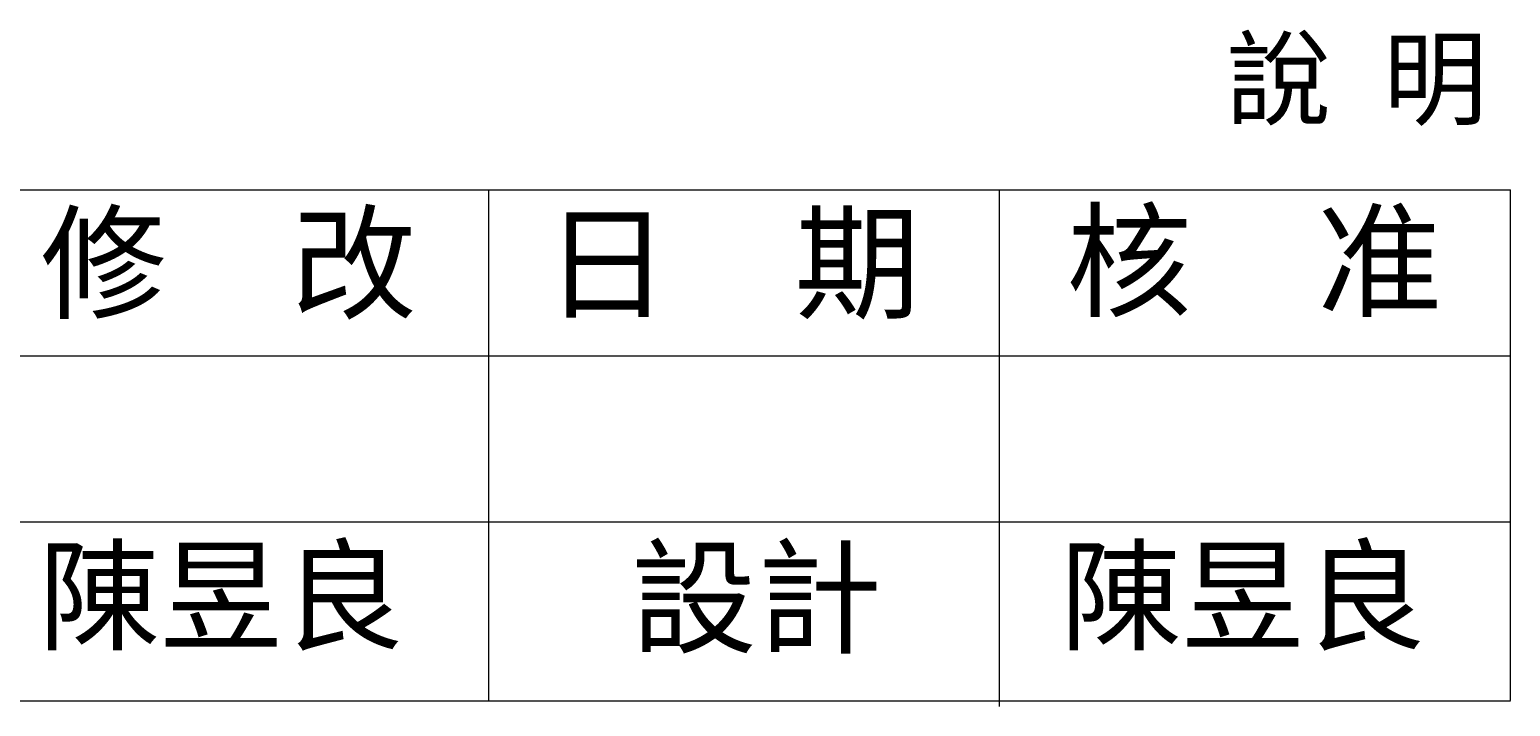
# Model space of a CAD drawing. Header units: millimetres. Extents: x 200 to 5740, y 200 to 4000.
# Drawn here: x 4581 to 5740, y 200 to 730 of the extents above; entities that cross this region are included whole.
import ezdxf
from ezdxf.enums import TextEntityAlignment as Align

# ---------------------------------------------------------------- set-up
doc = ezdxf.new("R2010")
doc.units = ezdxf.units.MM
doc.header["$LTSCALE"] = 20
for name, color, linetype, lineweight in [('圖框層', 7, 'Continuous', 20), ('標題 (ISO)', 7, 'Continuous', 50), ('符號 (ISO)', 7, 'Continuous', 25)]:
    doc.layers.add(name, color=color, linetype=linetype, lineweight=lineweight)
doc.styles.add('STSL_56', font='kaiu.ttf')
doc.styles.add('文字型式124', font='kaiu.ttf')
doc.styles.add('文字型式61', font='kaiu.ttf')
doc.styles.add('文字型式65', font='kaiu.ttf')
doc.styles.add('文字型式85', font='kaiu.ttf')
doc.styles.add('文字型式88', font='kaiu.ttf')
doc.styles.add('註記文字 (JIS)', font='kaiu.ttf')

# ---------------------------------------------------------------- blocks, each defined once
blk = doc.blocks.new('標題欄框 ISO')
at = {"layer": '圖框層', "color": 7}
for p, q in [((85.948, 35.033), (362.948, 35.033)), ((322.948, 15.036), (322.948, 35.033)), ((342.948, 14.811), (342.948, 35.033)), ((362.948, 15.036), (362.948, 35.036)), ((202.948, 28.533), (362.948, 28.533)), ((202.948, 22.033), (362.948, 22.033)), ((85.948, 15.035), (362.948, 15.035))]:
    blk.add_line(p, q, dxfattribs=at)
at = {"layer": '圖框層', "color": 7, "style": 'STSL_56'}
for s, p in [('修  改', (305.408, 30.368)), ('日  期', (325.12, 30.368)), ('核  准', (345.567, 30.449)), ('設計', (328.526, 17.274))]:
    blk.add_text(s, height=3.5995, dxfattribs=at).set_placement(p)
at = {"layer": '標題 (ISO)'}
for tag, p, height, style in [('描述_001', (104.682, 197.697), 4, '文字型式65'), ('狀態_001', (264.797, 30.13), 3.5, '文字型式85'), ('視圖比例_001', (286.455, 30.171), 3.5, '文字型式85'), ('主題_001', (152.195, 28.703), 3.3, '文字型式124'), ('建立日期_001', (285.992, 24.116), 2.5, '文字型式88'), ('標題_001', (216.179, 16.901), 3.5, '文字型式85'), ('工程師_001', (305.416, 17.03), 3.5, '文字型式85'), ('設計師_001', (345.416, 17.03), 3.5, '文字型式85'), ('零件號碼_001', (251.525, 17.134), 3, '文字型式61')]:
    blk.add_attdef(tag, p, '', height=height, dxfattribs=dict(at, style=style))
at = {"layer": '標題 (ISO)', "style": '文字型式85'}
blk.add_attdef('授權者', text='', height=3.5, dxfattribs=at).set_placement((314.948, 41.033), align=Align.TOP_LEFT)
at = {"layer": '標題 (ISO)', "style": '文字型式61'}
blk.add_attdef('材料', text='', height=3, dxfattribs=at).set_placement((247.448, 31.783), align=Align.MIDDLE_CENTER)

msp = doc.modelspace()

# ---------------------------------------------------------------- block references
ref = msp.add_blockref('標題欄框 ISO', (-1518.959, -96.219), dxfattribs=dict(xscale=20, yscale=20, zscale=20))
ref.add_attrib('工程師_001', '陳昱良', (4587.236, 251.532), dxfattribs={"layer": '標題 (ISO)', "height": 70, "style": '文字型式85'})
ref.add_attrib('設計師_001', '陳昱良', (5387.237, 251.532), dxfattribs={"layer": '標題 (ISO)', "height": 70, "style": '文字型式85'})

# ---------------------------------------------------------------- texts
at = {"layer": '符號 (ISO)', "insert": (5517.538, 721.619), "char_height": 59.9909, "width": 203.93764, "attachment_point": 1, "style": '註記文字 (JIS)'}
msp.add_mtext('說 明', dxfattribs=at)

doc.saveas('drawing.dxf')
